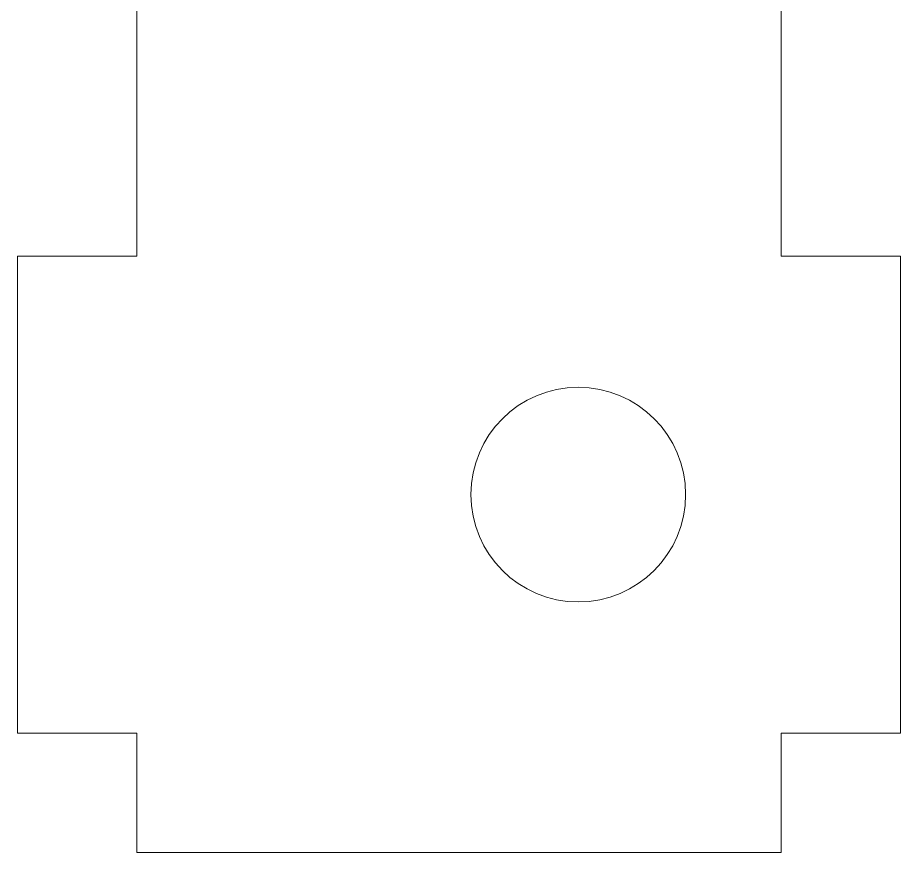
# Model space of a CAD drawing. Header units: inches. Extents: x -7.4 to 7.3, y -4 to 5.8.
# Drawn here: x -7.353 to -5.896, y -0.799 to 0.578 of the extents above; entities that cross this region are included whole.
import ezdxf

# ---------------------------------------------------------------- set-up
doc = ezdxf.new("R2010")
doc.units = ezdxf.units.IN
doc.header["$MEASUREMENT"] = 0
doc.layers.add('Layer 1', color=7, linetype='Continuous')

msp = doc.modelspace()

# ---------------------------------------------------------------- linework, layer by layer
at = {"layer": 'Layer 1', "lineweight": 5}
msp.add_ellipse((-6.4274, -0.2089), major_axis=(0, 0.1772), ratio=1, start_param=0, end_param=6.28318, dxfattribs=at)
for points in [[(-7.1557, 0.1848), (-7.1557, 0.1848), (-7.1557, 0.9722), (-7.1557, 0.9722)], [(-6.0928, 0.9722), (-6.0928, 0.9722), (-6.0928, 0.1848), (-6.0928, 0.1848)]]:
    msp.add_open_spline(points, degree=3, dxfattribs=at)
for points in [[(-7.1557, -0.6026), (-7.1557, -0.6026), (-7.3526, -0.6026), (-7.3526, -0.6026), (-7.3526, -0.6026), (-7.3526, -0.6026), (-7.3526, 0.1848), (-7.3526, 0.1848), (-7.3526, 0.1848), (-7.3526, 0.1848), (-7.1557, 0.1848), (-7.1557, 0.1848)], [(-6.0928, 0.1848), (-6.0928, 0.1848), (-5.8959, 0.1848), (-5.8959, 0.1848), (-5.8959, 0.1848), (-5.8959, 0.1848), (-5.8959, -0.6026), (-5.8959, -0.6026), (-5.8959, -0.6026), (-5.8959, -0.6026), (-6.0928, -0.6026), (-6.0928, -0.6026)], [(-6.0928, -0.6026), (-6.0928, -0.6026), (-6.0928, -0.7995), (-6.0928, -0.7995), (-6.0928, -0.7995), (-6.0928, -0.7995), (-7.1557, -0.7995), (-7.1557, -0.7995), (-7.1557, -0.7995), (-7.1557, -0.7995), (-7.1557, -0.6026), (-7.1557, -0.6026)]]:
    msp.add_open_spline(points, degree=3, knots=[0, 0, 0, 0, 0.333333, 0.333333, 0.333333, 0.333333, 0.666667, 0.666667, 0.666667, 0.666667, 1, 1, 1, 1], dxfattribs=at)

doc.saveas('drawing.dxf')
